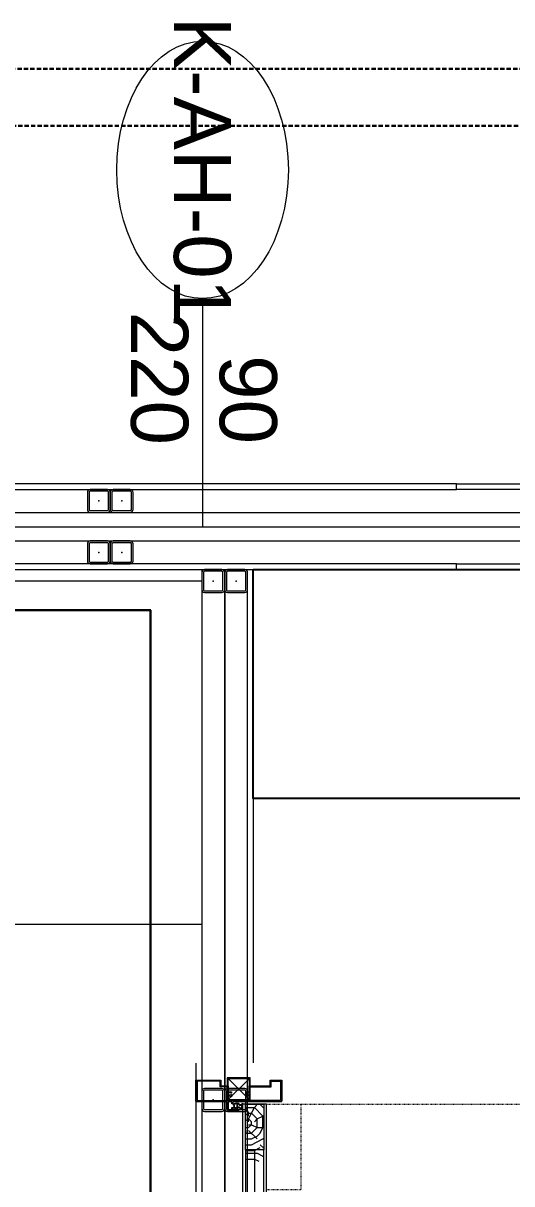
# Model space of a CAD drawing. Extents: x -1439 to 34962, y -872 to 8330.
# Drawn here: x 17140.1 to 17225.5, y 3005.2 to 3208 of the extents above; entities that cross this region are included whole.
import ezdxf
from ezdxf.enums import TextEntityAlignment as Align

# ---------------------------------------------------------------- set-up
doc = ezdxf.new("R2010")
doc.units = 0
doc.linetypes.add('DOT2', pattern=[0.125, 0, -0.125])
doc.linetypes.add('HIDDEN', pattern=[0.375, 0.25, -0.125])
doc.layers.get('0').update_dxf_attribs({"color": 9, "lineweight": 9})
for name, color, linetype, lineweight in [('05', 9, 'Continuous', 9), ('06D', 9, 'Continuous', 9), ('09', 9, 'Continuous', 9), ('10', 9, 'Continuous', 9), ('11', 9, 'Continuous', 9), ('12', 9, 'Continuous', 9), ('20', 9, 'DOT2', 9), ('22', 8, 'Continuous', 9), ('33', 9, 'BATTING', 9), ('E-KABLO', 7, 'Continuous', 30)]:
    doc.layers.add(name, color=color, linetype=linetype, lineweight=lineweight)
doc.styles.add('Arial', font='arial.ttf', dxfattribs={"height": 2.5})
doc.linetypes.add('BATTING', pattern='A,0.0001,-0.1,[134,ltypeshp.shx,S=0.1,R=0,X=-0.1,Y=0],-0.2,[134,ltypeshp.shx,S=0.1,R=180,X=0.1,Y=0],-0.1', length=0.4001)

# ---------------------------------------------------------------- blocks, each defined once
blk = doc.blocks.new('Prf-40x40')
for points in [[(1.5, -2), (-1.5, -2, -0.414214), (-2, -1.5), (-2, 1.5, -0.414214), (-1.5, 2), (1.5, 2, -0.414214), (2, 1.5), (2, -1.5, -0.414214)], [(1.5, -1.7), (-1.5, -1.7, -0.414214), (-1.7, -1.5), (-1.7, 1.5, -0.414214), (-1.5, 1.7), (1.5, 1.7, -0.414214), (1.7, 1.5), (1.7, -1.5, -0.414214)]]:
    blk.add_lwpolyline(points, format="xyb", close=True)
blk.add_point((0, 0))
blk = doc.blocks.new('0_doorno')
blk.add_lwpolyline([(4.5, 0), (12.5, 0)])
blk.add_ellipse((0, 0), major_axis=(-4.5, 0), ratio=0.666667)
at = {"style": 'Arial'}
blk.add_attdef('YUKSEKLIK', text='', height=2, dxfattribs=at).set_placement((5, 5.9), align=Align.TOP_LEFT)
blk.add_attdef('KAPINO', text='', height=1.4, dxfattribs=at).set_placement((-0.019, -0.035), align=Align.MIDDLE)
blk.add_attdef('GENISLIK', text='', height=2, dxfattribs=at).set_placement((5, -1.895), align=Align.BOTTOM_LEFT)
blk = doc.blocks.new('p-korkasa_40x40')
at = {"layer": '10'}
for points in [[(-2, -2), (-2, -2, 4.557572), (-2, -2), (2, -2, 6.895317), (2, -2), (2, -2), (2, 2), (-2, 2), (-2, -2)], [(-1.85, -1.85), (-1.85, 1.85), (1.85, 1.85), (1.85, -1.85), (-1.85, -1.85, -4.556435), (-1.85, -1.85)]]:
    blk.add_lwpolyline(points, format="xyb", close=True, dxfattribs=at)
for points in [[(2, -2), (-2, 2)], [(2, 2), (-2, -1.97)]]:
    blk.add_lwpolyline(points, dxfattribs=at)
blk = doc.blocks.new('p-krt-ahsapkapi90lık_2')
at = {"layer": '09'}
h = blk.add_hatch(dxfattribs=at)
h.set_pattern_fill('LOGEND', color=256, scale=10, style=0)
h.set_pattern_definition([(2e-15, (-13396.015, 12786.008), (10, -10), [3, -7]), (2e-15, (-13396.015, 12785.508), (10, -10), [3, -7]), (2e-15, (-13395.515, 12784.508), (10, -10), [2, -8]), (2e-15, (-13395.015, 12783.508), (10, -10), [1.5, -8.5]), (2e-15, (-13395.015, 12782.508), (10, -10), [1, -9]), (2e-15, (-13397.515, 12781.508), (10, -10), [0.5, -2.5, 0.5, -6.5]), (2e-15, (-13396.015, 12781.008), (10, -10), [0.5, -4, 1.5, -4]), (2e-15, (-13394.015, 12780.508), (10, -10), [0.5, -0.5, 0.5, -8.5]), (2e-15, (-13394.515, 12780.008), (10, -10), [0.5, -9.5]), (2e-15, (-13395.015, 12779.008), (10, -10), [1.5, -8.5]), (2e-15, (-13395.015, 12778.008), (10, -10), [2, -8]), (2e-15, (-13395.515, 12777.008), (10, -10), [2.5, -3, 0.5, -4]), (270, (-13399.515, 12783.008), (-10, -10), [0.5, -1, 2.5, -6]), (270, (-13399.015, 12782.008), (-10, -10), [0.5, -0.5, 1.5, -7.5]), (270, (-13398.515, 12778.008), (-10, -10), [1, -9]), (270, (-13398.015, 12782.008), (-10, -10), [2, -3, 0.5, -4.5]), (270, (-13397.515, 12776.508), (-10, -10), [0.5, -9.5]), (270, (-13397.015, 12781.508), (-10, -10), [1.5, -8.5]), (270, (-13396.015, 12781.008), (-10, -10), [1, -9]), (270, (-13395.015, 12781.008), (-10, -10), [0.5, -1.5, 1.5, -6.5]), (270, (-13394.515, 12780.508), (-10, -10), [0.5, -9.5]), (270, (-13394.015, 12782.508), (-10, -10), [1.4, -8.6]), (270, (-13393.515, 12784.508), (-10, -10), [1, -9]), (270, (-13392.515, 12780.508), (-10, -10), [0.5, -9.5]), (270, (-13391.515, 12781.008), (-10, -10), [1.5, -8.5]), (270, (-13390.515, 12781.008), (-10, -10), [1.5, -8.5]), (315, (-13392.0145, 12785.008), (-3e-15, -10), [0.7071, -0.7071, 0.7071, -12.0208356]), (315, (-13394.0145, 12782.508), (-3e-15, -10), [1.4142, -12.7279356]), (315, (-13398.0145, 12777.508), (-3e-15, -10), [1.4142, -12.7279356]), (315, (-13396.0145, 12780.008), (-3e-15, -10), [1.4142, -12.7279356]), (315, (-13395.5145, 12782.008), (-3e-15, -10), [1.4142, -12.7279356]), (315, (-13392.5145, 12784.008), (-3e-15, -10), [1.4142, -12.7279356]), (315, (-13393.5145, 12783.508), (-3e-15, -10), [2.12132, -12.0208156]), (315, (-13396.5145, 12779.008), (-3e-15, -10), [0.7071, -13.4350356]), (315, (-13397.0145, 12778.008), (-3e-15, -10), [0.7071, -13.4350356]), (315, (-13393.0145, 12778.008), (-3e-15, -10), [0.7071, -13.4350356]), (315, (-13397.0145, 12783.008), (-3e-15, -10), [0.7071, -13.4350356]), (315, (-13391.5145, 12779.508), (-3e-15, -10), [0.7071, -13.4350356]), (315, (-13395.0145, 12780.508), (-3e-15, -10), [0.7071, -13.4350356]), (315, (-13394.0145, 12779.508), (-3e-15, -10), [0.7071, -13.4350356]), (225, (-13394.5145, 12781.508), (-10, 3e-15), [0.7071, -0.7071, 2.12132, -10.6066156]), (225, (-13393.0145, 12781.508), (-10, 3e-15), [0.7071, -13.4350356]), (225, (-13393.0145, 12785.008), (-10, 3e-15), [0.7071, -13.4350356]), (225, (-13395.0145, 12782.508), (-10, 3e-15), [0.7071, -13.4350356]), (225, (-13393.5145, 12780.508), (-10, 3e-15), [0.7071, -13.4350356]), (225, (-13396.0145, 12783.008), (-10, 3e-15), [0.7071, -13.4350356]), (225, (-13392.0145, 12783.008), (-10, 3e-15), [0.7071, -13.4350356]), (225, (-13399.0145, 12786.008), (-10, 3e-15), [0.7071, -13.4350356]), (225, (-13398.5145, 12785.508), (-10, 3e-15), [1.4142, -12.7279356]), (225, (-13398.0145, 12785.008), (-10, 3e-15), [1.4142, -12.7279356]), (225, (-13397.0145, 12785.008), (-10, 3e-15), [1.4142, -12.7279356]), (225, (-13396.5145, 12784.008), (-10, 3e-15), [1.4142, -12.7279356]), (225, (-13392.5145, 12780.008), (-10, 3e-15), [1.4142, -12.7279356]), (225, (-13390.5145, 12785.008), (-10, 3e-15), [1.4142, -12.7279356]), (225, (-13390.0145, 12777.008), (-10, 3e-15), [1.4142, -12.7279356]), (225, (-13390.0145, 12778.008), (-10, 3e-15), [1.4142, -12.7279356]), (225, (-13391.0145, 12778.508), (-10, 3e-15), [1.4142, -12.7279356]), (225, (-13398.0145, 12778.508), (-10, 3e-15), [2.12132, -12.0208156]), (225, (-13391.5145, 12779.508), (-10, 3e-15), [2.12132, -12.0208156]), (333.43495, (-13397.0145, 12776.508), (10, -4e-09), [1.118, -21.24268]), (333.43495, (-13397.0145, 12781.508), (10, -4e-09), [1.118, -21.24268]), (333.43495, (-13396.0145, 12778.508), (10, -4e-09), [1.118, -21.24268]), (333.43495, (-13393.0145, 12785.508), (10, -4e-09), [1.118, -21.24268]), (333.43495, (-13393.5145, 12784.508), (10, -4e-09), [1.118, -21.24268]), (333.43495, (-13396.5145, 12782.508), (10, -4e-09), [1.118, -21.24268]), (333.43495, (-13396.5145, 12777.508), (10, -4e-09), [1.118, -21.24268]), (333.43495, (-13393.5145, 12780.508), (10, -4e-09), [2.236, -20.12468]), (296.56505, (-13393.5145, 12779.008), (5e-10, -10), [1.118, -21.24268]), (296.56505, (-13392.0145, 12782.008), (5e-10, -10), [1.118, -21.24268]), (296.56505, (-13397.0145, 12780.008), (5e-10, -10), [1.118, -21.24268]), (296.56505, (-13399.0145, 12779.508), (5e-10, -10), [1.118, -21.24268]), (296.56505, (-13393.0145, 12781.508), (5e-10, -10), [1.118, -21.24268]), (296.56505, (-13394.0145, 12781.508), (5e-10, -10), [1.118, -21.24268]), (296.56505, (-13398.0145, 12780.008), (5e-10, -10), [2.236, -20.12468]), (296.56505, (-13390.5145, 12783.508), (5e-10, -10), [2.236, -20.12468]), (296.56505, (-13391.5145, 12783.008), (5e-10, -10), [2.236, -20.12468]), (243.43495, (-13399.5145, 12784.508), (-4e-09, -10), [1.118, -21.24268]), (243.43495, (-13399.5145, 12779.008), (-4e-09, -10), [1.118, -21.24268]), (243.43495, (-13397.5145, 12786.008), (-4e-09, -10), [1.118, -21.24268]), (243.43495, (-13398.5145, 12777.008), (-4e-09, -10), [1.118, -21.24268]), (243.43495, (-13397.5145, 12783.008), (-4e-09, -10), [1.118, -21.24268]), (243.43495, (-13395.5145, 12782.008), (-4e-09, -10), [1.118, -21.24268]), (243.43495, (-13394.5145, 12780.008), (-4e-09, -10), [1.118, -21.24268]), (243.43495, (-13399.0145, 12784.008), (3.2e-06, -10.0000016), [1.118, -21.24268]), (243.43495, (-13396.5145, 12782.508), (-4e-09, -10), [1.118, -21.24268]), (243.43495, (-13393.5145, 12783.508), (-4e-09, -10), [1.118, -21.24268]), (243.43495, (-13392.5145, 12782.508), (-4e-09, -10), [1.118, -21.24268]), (243.43495, (-13390.5145, 12779.508), (-4e-09, -10), [1.118, -21.24268]), (243.43495, (-13398.0145, 12776.508), (-4e-09, -10), [1.118, -21.24268]), (243.43495, (-13399.5145, 12777.008), (-4e-09, -10), [2.236, -20.12468]), (243.43495, (-13398.0145, 12784.008), (-4e-09, -10), [2.236, -20.12468]), (206.56505, (-13399.5145, 12785.508), (-10, -5e-10), [1.118, -21.24268]), (206.56505, (-13391.0145, 12786.008), (-10, -5e-10), [1.118, -21.24268]), (206.56505, (-13391.5145, 12781.008), (-10, -5e-10), [1.118, -21.24268]), (206.56505, (-13395.5145, 12784.508), (-10, -5e-10), [1.118, -21.24268]), (206.56505, (-13396.0145, 12785.508), (-10, -5e-10), [1.118, -21.24268]), (206.56505, (-13395.0145, 12783.508), (-10, -5e-10), [1.118, -21.24268]), (206.56505, (-13392.0145, 12777.508), (-10, -5e-10), [1.118, -21.24268]), (206.56505, (-13391.0145, 12777.008), (-10, -5e-10), [2.236, -20.12468])])
h.paths.add_polyline_path([(-4.2, -8.62), (-14.2, -8.62), (-14.2, -11.82), (-4.2, -11.82)])
at = {"layer": '10'}
h = blk.add_hatch(color=256, dxfattribs=at)
edge = h.paths.add_edge_path()
edge.add_spline(control_points=[(-5.09, -6.92), (-5.05, -6.86), (-4.98, -6.77), (-4.87, -6.67), (-4.78, -6.56), (-4.67, -6.62), (-4.57, -6.66), (-4.46, -6.63), (-4.38, -6.56), (-4.29, -6.56), (-4.17, -6.56), (-4.1, -6.73), (-4.02, -6.9), (-4, -7.13), (-4.02, -7.29), (-4.01, -7.44), (-4.13, -7.45), (-4.2, -7.53), (-4.31, -7.62), (-4.29, -7.74), (-4.27, -7.86), (-4.23, -8.01), (-4.11, -8.05), (-3.93, -8.1), (-3.98, -8.12), (-4, -8.13)], knot_values=[0, 0, 0, 0, 1.972481, 3.574486, 4.459232, 5.627327, 6.631388, 7.787073, 8.750153, 9.776377, 10.52172, 11.983185, 14.349038, 16.622963, 18.666606, 19.53266, 20.303207, 21.531065, 22.895002, 24.140503, 24.941405, 26.576439, 28.121431, 29.408424, 30.069043, 30.069043, 30.069043, 30.069043], degree=3, periodic=0)
edge.add_arc((-4.01, -8.11), 0.02, 260.3039, 286.2766, ccw=False)
edge.add_line((-4.01, -8.13), (-4.96, -7.97))
edge.add_spline(control_points=[(-4.96, -7.97), (-4.99, -7.92), (-5.04, -7.86), (-5.05, -7.75), (-5.03, -7.69), (-5.03, -7.7), (-4.96, -7.67), (-4.96, -7.67)], knot_values=[0, 0, 0, 0, 0.223005, 0.446978, 0.802266, 1.018677, 1.060394, 1.060394, 1.060394, 1.060394], degree=3, periodic=0)
edge.add_arc((-5.02, -7.44), 0.24, 282.8446, 411.1424)
edge.add_spline(control_points=[(-4.86, -7.25), (-4.89, -7.27), (-4.95, -7.27), (-5.05, -7.32), (-5.04, -7.21), (-4.85, -7.19), (-4.91, -7.04), (-4.9, -6.79), (-5.02, -6.93), (-5.07, -6.92), (-5.09, -6.92)], knot_values=[1.684533, 1.684533, 1.684533, 1.684533, 1.827513, 2.001132, 2.034133, 2.383878, 2.57075, 2.817302, 2.995365, 3.101802, 3.101802, 3.101802, 3.101802], degree=3, periodic=0)
edge = h.paths.add_edge_path(flags=16)
edge.add_spline(control_points=[(-4.31, -7.94), (-4.32, -7.93), (-4.34, -7.91), (-4.36, -7.87), (-4.37, -7.86), (-4.37, -7.85)], knot_values=[4.696286, 4.696286, 4.696286, 4.696286, 4.796123, 4.796123, 4.85442, 4.85442, 4.85442, 4.85442], degree=3, periodic=0)
edge.add_spline(control_points=[(-4.37, -7.85), (-4.37, -7.84), (-4.37, -7.84), (-4.37, -7.83), (-4.37, -7.82), (-4.38, -7.81), (-4.38, -7.8), (-4.38, -7.78), (-4.38, -7.77), (-4.38, -7.75), (-4.39, -7.73), (-4.39, -7.69), (-4.39, -7.66), (-4.38, -7.63), (-4.38, -7.61), (-4.37, -7.58), (-4.36, -7.56), (-4.34, -7.53), (-4.33, -7.52), (-4.31, -7.5), (-4.29, -7.49), (-4.27, -7.47), (-4.26, -7.46), (-4.24, -7.45), (-4.24, -7.44), (-4.21, -7.42), (-4.18, -7.4), (-4.16, -7.39)], knot_values=[3.795206, 3.795206, 3.795206, 3.795206, 3.825435, 3.825435, 3.876176, 3.876176, 3.92312, 3.92312, 3.970064, 3.970064, 4.05608, 4.05608, 4.142095, 4.142095, 4.181856, 4.181856, 4.244412, 4.244412, 4.309456, 4.309456, 4.374501, 4.374501, 4.4364, 4.4364, 4.4983, 4.4983, 4.605733, 4.605733, 4.605733, 4.605733], degree=3, periodic=0)
edge.add_arc((-4.19, -7.32), 0.076, 296.2267, 422.7778)
edge.add_arc((-4.58, -8.22), 1.06, 66.6238, 101.1623)
edge.add_arc((-4.78, -7.2), 0.02, 101.0999, 210.1954)
edge.add_arc((-5.06, -7.43), 0.342, -65.5119, 38.8713, ccw=False)
edge.add_arc((-4.9, -7.81), 0.0708, 108.1816, 269.8423)
edge.add_line((-4.9, -7.88), (-4.33, -7.98))
edge.add_arc((-4.32, -7.96), 0.02, 260.3039, 404.3622)
edge = h.paths.add_edge_path(flags=16)
edge.add_spline(control_points=[(-4.07, -7.07), (-4.07, -7.07), (-4.07, -7.07), (-4.08, -7.03), (-4.09, -7), (-4.11, -6.97), (-4.11, -6.96), (-4.11, -6.96)], knot_values=[2.606882, 2.606882, 2.606882, 2.606882, 2.618309, 2.618309, 2.814705, 2.814705, 2.821436, 2.821436, 2.821436, 2.821436], degree=3, periodic=0)
edge.add_spline(control_points=[(-4.11, -6.96), (-4.12, -6.93), (-4.13, -6.9), (-4.14, -6.87), (-4.14, -6.87), (-4.14, -6.86)], knot_values=[2.408074, 2.408074, 2.408074, 2.408074, 2.597739, 2.597739, 2.606882, 2.606882, 2.606882, 2.606882], degree=3, periodic=0)
edge.add_spline(control_points=[(-4.14, -6.86), (-4.15, -6.85), (-4.15, -6.83), (-4.17, -6.8), (-4.17, -6.79), (-4.19, -6.76), (-4.19, -6.74), (-4.2, -6.73)], knot_values=[2.149006, 2.149006, 2.149006, 2.149006, 2.238061, 2.238061, 2.336259, 2.336259, 2.408074, 2.408074, 2.408074, 2.408074], degree=3, periodic=0)
edge.add_spline(control_points=[(-4.2, -6.73), (-4.2, -6.73), (-4.2, -6.72), (-4.21, -6.71), (-4.21, -6.7), (-4.22, -6.69), (-4.22, -6.68), (-4.23, -6.67), (-4.23, -6.67), (-4.23, -6.66)], knot_values=[1.977607, 1.977607, 1.977607, 1.977607, 2.00399, 2.00399, 2.053089, 2.053089, 2.101048, 2.101048, 2.149006, 2.149006, 2.149006, 2.149006], degree=3, periodic=0)
edge.add_arc((-4.25, -6.68), 0.02, 38.4336, 89.4444)
edge.add_spline(control_points=[(-4.25, -6.66), (-4.25, -6.66), (-4.25, -6.66), (-4.26, -6.65), (-4.26, -6.65), (-4.28, -6.65), (-4.29, -6.65), (-4.3, -6.65)], knot_values=[1.698781, 1.698781, 1.698781, 1.698781, 1.709176, 1.709176, 1.751194, 1.751194, 1.814824, 1.814824, 1.814824, 1.814824], degree=3, periodic=0)
edge.add_spline(control_points=[(-4.3, -6.65), (-4.3, -6.65), (-4.3, -6.65), (-4.31, -6.65), (-4.32, -6.66), (-4.33, -6.66), (-4.33, -6.66), (-4.34, -6.66), (-4.34, -6.66), (-4.34, -6.66), (-4.35, -6.66), (-4.35, -6.66), (-4.35, -6.66), (-4.35, -6.67), (-4.36, -6.67), (-4.36, -6.67), (-4.36, -6.67), (-4.36, -6.67)], knot_values=[1.498289, 1.498289, 1.498289, 1.498289, 1.4989, 1.4989, 1.556387, 1.556387, 1.58513, 1.58513, 1.613874, 1.613874, 1.646409, 1.646409, 1.665385, 1.665385, 1.684361, 1.684361, 1.698781, 1.698781, 1.698781, 1.698781], degree=3, periodic=0)
edge.add_line((-4.36, -6.67), (-4.41, -6.7))
edge.add_line((-4.41, -6.7), (-4.49, -6.73))
edge.add_line((-4.49, -6.73), (-4.57, -6.74))
edge.add_line((-4.57, -6.74), (-4.67, -6.72))
edge.add_spline(control_points=[(-4.67, -6.72), (-4.68, -6.71), (-4.69, -6.71), (-4.72, -6.7), (-4.73, -6.69), (-4.75, -6.69)], knot_values=[0.932214, 0.932214, 0.932214, 0.932214, 0.972815, 0.972815, 1.05928, 1.05928, 1.05928, 1.05928], degree=3, periodic=0)
edge.add_arc((-4.75, -6.71), 0.02, 65.8712, 138.8124)
edge.add_spline(control_points=[(-4.77, -6.69), (-4.78, -6.7), (-4.78, -6.71), (-4.79, -6.72), (-4.79, -6.72), (-4.79, -6.72)], knot_values=[0.619149, 0.619149, 0.619149, 0.619149, 0.680038, 0.680038, 0.680134, 0.680134, 0.680134, 0.680134], degree=3, periodic=0)
edge.add_line((-4.79, -6.72), (-4.82, -6.75))
edge.add_arc((-4.76, -6.8), 0.076, 135.6174, 158.1751)
edge.add_line((-4.83, -6.77), (-4.84, -6.85))
edge.add_line((-4.84, -6.85), (-4.83, -6.93))
edge.add_line((-4.83, -6.93), (-4.83, -7.01))
edge.add_line((-4.83, -7.01), (-4.83, -7.06))
edge.add_line((-4.83, -7.06), (-4.83, -7.06))
edge.add_arc((-4.75, -7.05), 0.076, 187.7459, 277.2282)
edge.add_line((-4.74, -7.12), (-4.74, -7.12))
edge.add_line((-4.74, -7.12), (-4.68, -7.11))
edge.add_line((-4.68, -7.11), (-4.58, -7.1))
edge.add_line((-4.58, -7.1), (-4.46, -7.1))
edge.add_line((-4.46, -7.1), (-4.39, -7.11))
edge.add_line((-4.39, -7.11), (-4.25, -7.14))
edge.add_arc((-4.53, -8.08), 0.983, 68.9159, 73.3259, ccw=False)
edge.add_arc((-4.15, -7.09), 0.076, 246.3055, 375.435)
for p, q in [((-4.01, -8.13), (-4.96, -7.97)), ((-4.33, -7.98), (-4.9, -7.88)), ((-4.84, -6.8), (-4.83, -7.06))]:
    blk.add_line(p, q, dxfattribs=at)
blk.add_lwpolyline([(0, -4.33, -0.414214), (-0.03, -4.35), (-1, -4.35), (-1, -5.59, -0.414214), (-1.03, -5.61), (-2.05, -5.61), (-2.05, -6.17), (-2.28, -6.17), (-2.28, -6.06), (-2.24, -6.1, 0.091673), (-2.17, -6.03), (-2.2, -5.99, 0.288261), (-2.2, -5.75), (-2.17, -5.72, 0.091673), (-2.24, -5.65), (-2.28, -5.68, 0.288261), (-2.52, -5.68), (-2.55, -5.65, 0.091673), (-2.62, -5.72), (-2.59, -5.75, 0.288261), (-2.59, -5.99), (-2.62, -6.03, 0.091673), (-2.55, -6.1), (-2.52, -6.06), (-2.52, -6.17), (-2.92, -6.17, -0.414214), (-2.95, -6.15), (-2.95, -6, -0.414214), (-2.92, -5.97), (-2.75, -5.97), (-2.75, -5.61), (-3.45, -5.61, 0.414214), (-3.6, -5.76), (-3.6, -9.14, 0.414214), (-3.45, -9.29), (-2.75, -9.29), (-2.75, -8.94), (-2.92, -8.94, -0.414214), (-2.95, -8.91), (-2.95, -8.76, -0.414214), (-2.92, -8.74), (-2.52, -8.74), (-2.52, -8.85), (-2.55, -8.81, 0.091673), (-2.62, -8.88), (-2.59, -8.92, 0.288261), (-2.59, -9.16), (-2.62, -9.19, 0.091673), (-2.55, -9.26), (-2.52, -9.23, 0.288261), (-2.28, -9.23), (-2.24, -9.26, 0.091673), (-2.17, -9.19), (-2.2, -9.16, 0.288261), (-2.2, -8.92), (-2.17, -8.88, 0.091673), (-2.24, -8.81), (-2.28, -8.85), (-2.28, -8.74), (-2.05, -8.74), (-2.05, -9.29), (-1.03, -9.29, -0.414214), (-1, -9.32), (-1, -12.95), (-0.03, -12.95, -0.414214), (0, -12.98), (0, -14.95, -0.414214), (-0.03, -14.97), (-3.65, -14.97, -0.414214), (-3.8, -14.82), (-3.8, -6.45), (-4.12, -6.45, -0.414214), (-4.15, -6.43), (-4.15, -6.3, -0.414214), (-4.12, -6.27), (-3.8, -6.27), (-3.8, -5.61), (-5.12, -5.61), (-5.12, -6.27), (-4.79, -6.27, -0.414214), (-4.77, -6.3), (-4.77, -6.43, -0.414214), (-4.79, -6.45), (-5.12, -6.45), (-5.12, -7.59), (-5.15, -7.59, -0.414214), (-5.3, -7.44), (-5.3, -5.58, -0.414214), (-5.15, -5.43), (-3.8, -5.43), (-3.8, -0.12, -0.414214), (-3.65, 0.03), (-0.03, 0.03, -0.414214), (0, 0)], format="xyb", close=True, dxfattribs=at)
for points in [[(-0.2, -0.17), (-3.6, -0.17), (-3.6, -5.45), (-1.18, -5.45), (-1.18, -4.19), (-0.2, -4.19)], [(-1.18, -9.45), (-1.18, -13.11), (-0.2, -13.11), (-0.2, -14.77), (-3.6, -14.77), (-3.6, -9.45)]]:
    blk.add_lwpolyline(points, close=True, dxfattribs=at)
blk.add_lwpolyline([(-4.14, -7.17), (-4.25, -7.14), (-4.39, -7.11), (-4.46, -7.1), (-4.58, -7.1), (-4.68, -7.11), (-4.74, -7.12), (-4.8, -7.11), (-4.83, -7.06), (-4.83, -7.01), (-4.83, -6.93), (-4.84, -6.85), (-4.83, -6.77), (-4.82, -6.75), (-4.79, -6.72), (-4.76, -6.69), (-4.67, -6.72), (-4.57, -6.74), (-4.49, -6.73), (-4.41, -6.7), (-4.36, -6.67), (-4.3, -6.65), (-4.23, -6.66), (-4.2, -6.73), (-4.14, -6.86), (-4.11, -6.96), (-4.07, -7.07), (-4.1, -7.15), (-4.1, -7.15), (-4.14, -7.17)], dxfattribs=at)
for centre, radius, start, end in [((-4.9, -7.81), 0.0708, 107.4548, 271.5695), ((-5.02, -7.44), 0.24, 282.8446, 51.1424), ((-5.06, -7.43), 0.342, 294.4547, 38.8713), ((-4.76, -6.8), 0.076, 135.6174, 180.7329), ((-4.75, -7.05), 0.076, 187.7459, 275.7821), ((-4.78, -7.2), 0.02, 101.2271, 210.1954), ((-4.58, -8.22), 1.06, 66.6238, 101.1647), ((-4.75, -6.71), 0.02, 68.8417, 137.7427), ((-4.53, -8.08), 0.983, 68.9159, 102.4907), ((-4.32, -7.96), 0.02, 260.3039, 44.3622), ((-4.25, -6.68), 0.02, 38.4336, 83.2033), ((-4.15, -7.09), 0.076, 246.3055, 15.435), ((-4.19, -7.32), 0.076, 296.2267, 62.7778)]:
    blk.add_arc(centre, radius, start, end, dxfattribs=at)
for points, knots in [([(-5.09, -6.92), (-5.05, -6.86), (-4.98, -6.77), (-4.87, -6.67), (-4.78, -6.56), (-4.67, -6.62), (-4.57, -6.66), (-4.46, -6.63), (-4.38, -6.56), (-4.29, -6.56), (-4.17, -6.56), (-4.1, -6.73), (-4.02, -6.9), (-4, -7.13), (-4.02, -7.29), (-4.01, -7.44), (-4.13, -7.45), (-4.2, -7.53), (-4.31, -7.62), (-4.29, -7.74), (-4.27, -7.86), (-4.23, -8.01), (-4.11, -8.07), (-3.93, -8.1), (-3.98, -8.12), (-4, -8.13)], [0, 0, 0, 0, 1.972481, 3.574486, 4.459232, 5.627327, 6.631388, 7.787073, 8.750153, 9.776377, 10.52172, 11.983185, 14.349038, 16.622963, 18.666606, 19.53266, 20.303207, 21.531065, 22.895002, 24.140503, 24.941405, 26.576439, 28.121431, 29.408424, 30.069043, 30.069043, 30.069043, 30.069043]), ([(-4.86, -7.25), (-4.89, -7.27), (-4.95, -7.27), (-5.05, -7.32), (-5.04, -7.21), (-4.85, -7.19), (-4.91, -7.04), (-4.9, -6.79), (-5.02, -6.93), (-5.07, -6.92), (-5.09, -6.92)], [1.684533, 1.684533, 1.684533, 1.684533, 1.827513, 2.001132, 2.034133, 2.383878, 2.57075, 2.817302, 2.995365, 3.101802, 3.101802, 3.101802, 3.101802]), ([(-4.96, -7.97), (-4.99, -7.92), (-5.04, -7.86), (-5.05, -7.75), (-5.03, -7.69), (-5.03, -7.7), (-4.96, -7.67), (-4.96, -7.67)], [0, 0, 0, 0, 0.223005, 0.446978, 0.802266, 1.018677, 1.060394, 1.060394, 1.060394, 1.060394]), ([(-4.82, -6.75), (-4.81, -6.74), (-4.8, -6.73), (-4.78, -6.71), (-4.78, -6.7), (-4.77, -6.69)], [0.5601748, 0.5601748, 0.5601748, 0.5601748, 0.6192452, 0.6192452, 0.6801336, 0.6801336, 0.6801336, 0.6801336]), ([(-4.75, -6.69), (-4.73, -6.69), (-4.72, -6.7), (-4.69, -6.71), (-4.67, -6.72), (-4.64, -6.73), (-4.63, -6.73), (-4.59, -6.74), (-4.57, -6.74), (-4.53, -6.74), (-4.51, -6.73), (-4.47, -6.72), (-4.45, -6.72), (-4.42, -6.71), (-4.41, -6.7), (-4.4, -6.69), (-4.39, -6.68), (-4.37, -6.68), (-4.36, -6.67), (-4.36, -6.67), (-4.35, -6.67), (-4.35, -6.66), (-4.35, -6.66), (-4.35, -6.66), (-4.34, -6.66), (-4.34, -6.66), (-4.34, -6.66), (-4.33, -6.66), (-4.33, -6.66), (-4.32, -6.66), (-4.31, -6.65), (-4.29, -6.65), (-4.28, -6.65), (-4.26, -6.65), (-4.26, -6.65), (-4.25, -6.66), (-4.25, -6.66), (-4.25, -6.66)], [0.9322139, 0.9322139, 0.9322139, 0.9322139, 1.0186789, 1.0186789, 1.0825561, 1.0825561, 1.1464333, 1.1464333, 1.2253969, 1.2253969, 1.3043605, 1.3043605, 1.37226, 1.37226, 1.4156034, 1.4156034, 1.4589469, 1.4589469, 1.5127089, 1.5127089, 1.5316849, 1.5316849, 1.5506609, 1.5506609, 1.5831957, 1.5831957, 1.6119392, 1.6119392, 1.6406827, 1.6406827, 1.6981697, 1.6981697, 1.7624109, 1.7624109, 1.8044287, 1.8044287, 1.8148244, 1.8148244, 1.8148244, 1.8148244]), ([(-4.16, -7.39), (-4.18, -7.4), (-4.21, -7.42), (-4.24, -7.44), (-4.24, -7.45), (-4.26, -7.46), (-4.27, -7.47), (-4.29, -7.49), (-4.31, -7.5), (-4.33, -7.52), (-4.34, -7.53), (-4.36, -7.56), (-4.37, -7.58), (-4.38, -7.61), (-4.38, -7.63), (-4.39, -7.66), (-4.39, -7.69), (-4.39, -7.73), (-4.38, -7.75), (-4.38, -7.77), (-4.38, -7.78), (-4.38, -7.8), (-4.38, -7.81), (-4.37, -7.82), (-4.37, -7.83), (-4.37, -7.84), (-4.37, -7.84), (-4.37, -7.85)], [3.7952058, 3.7952058, 3.7952058, 3.7952058, 3.9026393, 3.9026393, 3.9645387, 3.9645387, 4.0264381, 4.0264381, 4.0914828, 4.0914828, 4.1565275, 4.1565275, 4.2190829, 4.2190829, 4.2588441, 4.2588441, 4.3448595, 4.3448595, 4.4308749, 4.4308749, 4.4778191, 4.4778191, 4.5247633, 4.5247633, 4.5755038, 4.5755038, 4.6057333, 4.6057333, 4.6057333, 4.6057333]), ([(-4.37, -7.85), (-4.37, -7.86), (-4.36, -7.87), (-4.34, -7.91), (-4.32, -7.93), (-4.31, -7.94)], [4.6962856, 4.6962856, 4.6962856, 4.6962856, 4.7545829, 4.7545829, 4.8544198, 4.8544198, 4.8544198, 4.8544198]), ([(-4.23, -6.66), (-4.23, -6.67), (-4.23, -6.67), (-4.22, -6.68), (-4.22, -6.69), (-4.21, -6.7), (-4.21, -6.71), (-4.2, -6.74), (-4.19, -6.75), (-4.17, -6.79), (-4.17, -6.8), (-4.15, -6.84), (-4.15, -6.85), (-4.13, -6.9), (-4.12, -6.93), (-4.09, -7), (-4.08, -7.03), (-4.07, -7.07), (-4.07, -7.07), (-4.07, -7.07)], [1.9776074, 1.9776074, 1.9776074, 1.9776074, 2.025566, 2.025566, 2.0735245, 2.0735245, 2.1226235, 2.1226235, 2.2208216, 2.2208216, 2.3190196, 2.3190196, 2.4172177, 2.4172177, 2.6136138, 2.6136138, 2.8100099, 2.8100099, 2.8214364, 2.8214364, 2.8214364, 2.8214364])]:
    blk.add_open_spline(points, degree=3, knots=knots, dxfattribs=at)
at = {"layer": '12', "ltscale": 20}
for points in [[(-85.8, -8.12), (-85.8, -12.32), (-4.2, -12.32), (-4.2, -8.13)], [(-75.8, -8.62), (-75.8, -11.82), (-12.2, -11.82), (-12.2, -8.62)], [(-12.2, -11.82), (-12.2, -8.62), (-4.2, -8.62), (-4.2, -11.82)]]:
    blk.add_lwpolyline(points, close=True, dxfattribs=at)
at = {"layer": '20'}
for points in [[(-4.2, -12.32), (-4.2, -18.32), (-19.2, -18.32), (-19.2, -12.32), (-4.2, -12.32)], [(-4.2, -12.32), (-4.2, -93.93)]]:
    blk.add_lwpolyline(points, dxfattribs=at)
blk.add_arc((-3, -13.75), 80.19, 178.4112, 269.139, dxfattribs=at)
at = {"layer": '33', "ltscale": 0.15}
blk.add_lwpolyline([(-12.2, -10.22), (-75.8, -10.22)], dxfattribs=at)
at = {"layer": '10', "rotation": 180}
blk.add_blockref('p-korkasa_40x40', (-1.6, -7.45), dxfattribs=at)
blk = doc.blocks.new('m-çalışma dolap modül')
at = {"lineweight": -3, "ltscale": 0.5}
blk.add_lwpolyline([(0, 40), (120, 40), (120, 0), (0, 0)], close=True, dxfattribs=at)

msp = doc.modelspace()

# ---------------------------------------------------------------- linework, layer by layer
for p, q in [((17171.31, 3110.5), (16822.84, 3110.5)), ((17171.31, 3050.5), (16822.84, 3050.5))]:
    msp.add_line(p, q)
at = {"layer": '06D'}
for points in [[(16884.34, 3122.5), (17215.84, 3122.5)], [(17215.84, 3122.5), (17447.84, 3122.5)], [(16884.34, 3117.5), (17215.84, 3117.5)], [(17215.84, 3117.5), (17447.84, 3117.5)], [(17175.34, 3108.83), (17175.34, 2882.93)]]:
    msp.add_lwpolyline(points, dxfattribs=at)
at = {"layer": '11'}
for points in [[(17215.84, 3126.5), (17215.84, 3127.5), (16880.84, 3127.5), (16880.84, 3126.5), (17215.84, 3126.5)], [(17215.84, 3127.5), (17452.84, 3127.5), (17452.84, 3126.5), (17215.84, 3126.5), (17215.84, 3127.5)], [(17215.84, 3112.5), (17215.84, 3113.5), (16880.84, 3113.5), (16880.84, 3112.5), (17215.84, 3112.5)], [(17215.84, 3113.5), (17452.84, 3113.5), (17452.84, 3112.5), (17215.84, 3112.5), (17215.84, 3113.5)], [(17171.31, 3112.5), (17171.31, 2879.5), (17170.31, 2879.5), (17170.31, 3026.26)], [(17179.31, 3112.5), (17180.31, 3112.5), (17180.31, 3026.33)], [(17180.31, 2869.5), (17179.31, 2869.5), (17179.31, 3109)]]:
    msp.add_lwpolyline(points, dxfattribs=at)
at = {"layer": '33', "ltscale": 0.3}
for points in [[(16881.44, 3120), (17215.84, 3120)], [(17215.84, 3120), (17447.84, 3120)], [(17175.31, 2879.5), (17175.31, 3112.4)]]:
    msp.add_lwpolyline(points, dxfattribs=at)
at = {"layer": 'E-KABLO', "color": 4, "linetype": 'HIDDEN', "ltscale": 3}
msp.add_line((17385.09, 3200.03), (16972.56, 3200.03), dxfattribs=at)
at = {"layer": 'E-KABLO', "color": 6, "linetype": 'HIDDEN', "ltscale": 3}
msp.add_line((17375.09, 3190.03), (16961.5, 3190.03), dxfattribs=at)
at = {"layer": 'E-KABLO', "color": 6, "ltscale": 40}
for p, q in [((17062.16, 3105.38), (17162.42, 3105.38)), ((17162.37, 2889.27), (17162.37, 3105.38))]:
    msp.add_line(p, q, dxfattribs=at)

# ---------------------------------------------------------------- block references
at = {"layer": '05', "lineweight": -3}
msp.add_blockref('m-çalışma dolap modül', (17180.31, 3072.5), dxfattribs=at)
at = {"layer": '10', "xscale": -1}
for p in [(17153.31, 3124.5), (17157.31, 3124.5), (17153.31, 3115.5), (17157.31, 3115.5)]:
    msp.add_blockref('Prf-40x40', p, dxfattribs=at)
at = {"layer": '10', "xscale": -1, "rotation": 270}
for p in [(17173.31, 3110.5), (17177.31, 3110.5), (17173.31, 3019.82), (17177.31, 3019.82)]:
    msp.add_blockref('Prf-40x40', p, dxfattribs=at)
at = {"layer": '10', "rotation": 90}
msp.add_blockref('p-krt-ahsapkapi90lık_2', (17170.31, 3023.29), dxfattribs=at)
at = {"layer": '22'}
ref = msp.add_blockref('0_doorno', (17171.44, 3182.35), dxfattribs=dict(at, xscale=5, yscale=5, zscale=5, rotation=270))
ref.add_attrib('KAPINO', 'K-AH-01', dxfattribs={"layer": '0', "height": 10, "rotation": 270, "style": 'Arial'}).set_placement((17171.44, 3182.35), align=Align.MIDDLE)
ref.add_attrib('GENISLIK', '90', dxfattribs={"layer": '0', "height": 10, "rotation": 270, "style": 'Arial'}).set_placement((17171.44, 3149.98), align=Align.BOTTOM_LEFT)
ref.add_attrib('YUKSEKLIK', '220', dxfattribs={"layer": '0', "height": 10, "rotation": 270, "style": 'Arial'}).set_placement((17168.94, 3157.58), align=Align.TOP_LEFT)

doc.saveas('drawing.dxf')
